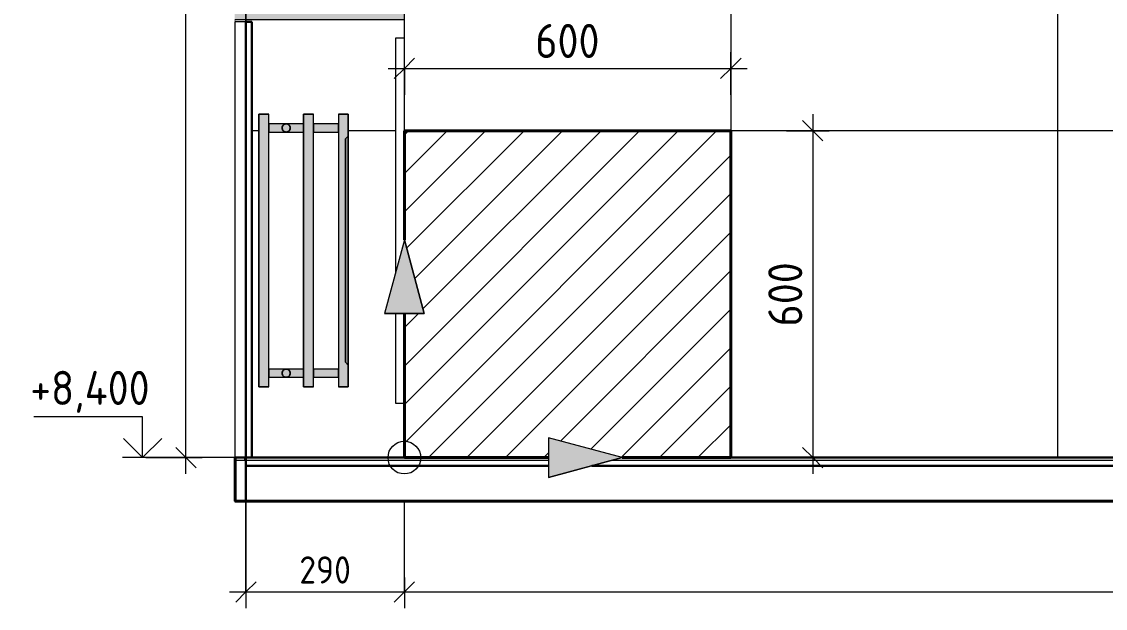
# Model space of a CAD drawing. Header units: millimetres. Extents: x 62702 to 101096, y -2454 to 12271.
# Drawn here: x 93134 to 95124, y 8124 to 9200 of the extents above; entities that cross this region are included whole.
import ezdxf

# ---------------------------------------------------------------- set-up
doc = ezdxf.new("R2010")
doc.units = ezdxf.units.MM
for name, color, linetype, lineweight in [('A-ANNO-DIMS', 7, 'Continuous', 9), ('A-ANNO-DIMS-25', 7, 'Continuous', 9), ('A-DETL-1', 7, 'Continuous', 40), ('A-DETL-GENF', 7, 'Continuous', 9), ('A-FLOR', 7, 'Continuous', 9), ('A-WALL', 7, 'Continuous', 9), ('A-WALL-PATT', 7, 'Continuous', 9), ('G-ANNO-DIMS', 7, 'Continuous', 9), ('G-ANNO-DIMS-1', 7, 'Continuous', 20), ('I-WALL', 7, 'Continuous', 9), ('M-EQPM', 7, 'Continuous', 9), ('Знаки', 7, 'Continuous', 9), ('Знаки-1', 7, 'Continuous', 18)]:
    doc.layers.add(name, color=color, linetype=linetype, lineweight=lineweight)
for name, color, linetype, lineweight, true_color in [('A-DETL-GENF-2', 7, 'Continuous', 9, 0xe0e0e0), ('A-FLOR-FNSH-1', 7, 'Continuous', 40, 0x3c3c3c), ('A-FLOR-FNSH-2', 7, 'Continuous', 30, 0x3c3c3c), ('A-WALL-4', 7, 'Continuous', 40, 0x3c3c3c), ('A-WALL-5', 7, 'Continuous', 30, 0x3c3c3c), ('A-WALL-FNSH-3', 7, 'Continuous', 30, 0x3c3c3c), ('I-WALL-1', 7, 'Continuous', 9, 0x787878)]:
    doc.layers.add(name, color=color, linetype=linetype, lineweight=lineweight, true_color=true_color)
doc.layers.add('M-EQPM-1', color=7, linetype='Continuous', lineweight=9, true_color=0xe6e6e6, transparency=0.7)
doc.styles.add('ISOCPEUR_2', font='isocpeur.ttf', dxfattribs={"width": 0.9, "height": 62.5})
doc.styles.add('ISOCPEUR_3', font='isocpeur.ttf', dxfattribs={"width": 0.9, "height": 50})
doc.dimstyles.new('ISO-2_0_0_9К_Средний_округл2', dxfattribs={"dimscale": 304.8, "dimtxt": 49.799059, "dimasz": 0.123031, "dimexe": 0.098425, "dimexo": 0, "dimgap": 0, "dimtad": 1, "dimdec": 0, "dimrnd": 10, "dimzin": 0, "dimdsep": 46, "dimtxsty": 'ISOCPEUR_3', "dimblk1": 'OBLIQUE', "dimblk2": 'OBLIQUE', "dimsah": 1, "dimcen": 0.09, "dimdle": 0.098425, "dimazin": 0, "dimtfac": 1, "dimtdec": 4, "dimtix": 1, "dimtmove": 0, "dimatfit": 3, "dimfxl": 1, "dimtvp": 1, "dimtolj": 1, "dimtzin": 0, "dimarcsym": 2})
doc.dimstyles.new('ISO-2_5_0_9К_БОЛЬШОЙ_1', dxfattribs={"dimscale": 304.8, "dimtxt": 62.248823, "dimasz": 0.123031, "dimexe": 0.098425, "dimexo": 0.246063, "dimgap": 0, "dimtad": 1, "dimdec": 0, "dimrnd": 10, "dimzin": 0, "dimdsep": 46, "dimtxsty": 'ISOCPEUR_2', "dimblk1": 'OBLIQUE', "dimblk2": 'OBLIQUE', "dimsah": 1, "dimcen": 0.09, "dimdle": 0.098425, "dimazin": 0, "dimtfac": 1, "dimtdec": 4, "dimtix": 1, "dimtmove": 0, "dimatfit": 3, "dimfxl": 1, "dimtvp": 1, "dimtolj": 1, "dimtzin": 0, "dimarcsym": 2})

# ---------------------------------------------------------------- blocks, each defined once
blk = doc.blocks.new('radiator_prado_classic_z_tip_30_po exemplyaru - Classic Z Тип 30-500-30677900-Развертка 3_10-4')
at = {"layer": 'M-EQPM-1'}
for points in [[(178.6, 8530), (182, 8530), (182, 9030), (164, 9030), (164, 8530)], [(264, 8530), (264, 9030), (246, 9030), (246, 8530)], [(328, 8530), (328, 8570), (323, 8575), (323, 8985), (328, 8990), (328, 9030), (310, 9030), (310, 8530)], [(219.4, 8999.8), (219.8, 9000.3), (219.4, 8999.8)], [(221.2, 9003), (221.2, 9003.1), (221.2, 9003.1)], [(328, 8570), (328, 8990), (323, 8985), (323, 8575)], [(219.4, 8549.8), (219.8, 8550.3), (219.4, 8549.8)], [(221.2, 8553), (221.2, 8553.1), (221.2, 8553.1)]]:
    blk.add_hatch(color=256, dxfattribs=at).paths.add_polyline_path(points)
h = blk.add_hatch(color=256, dxfattribs=at)
h.paths.add_polyline_path([(221.2, 9005), (246, 9005), (246, 9012.5), (182, 9012.2), (182, 9005), (221, 9005)])
h.paths.add_polyline_path([(221.2, 9007), (221.2, 9006.9), (221.2, 9007)])
h.paths.add_polyline_path([(219.4, 9010.2), (220, 9009.4), (219.4, 9010.2)])
h.paths.add_polyline_path([(207.5, 9008.8), (208.2, 9009.7), (207.5, 9008.8)])
h.paths.add_polyline_path([(206.8, 9007), (206.8, 9007), (206.8, 9007)])
h.paths.add_polyline_path([(267.2, 9005), (310, 9005), (310, 9012.5), (264, 9012.2), (264, 9005)])
h = blk.add_hatch(color=256, dxfattribs=at)
h.paths.add_polyline_path([(206.8, 9003), (206.7, 9003.8), (206.8, 9003.1)])
h.paths.add_polyline_path([(208.6, 8999.8), (208, 9000.6), (208.6, 8999.8)])
h.paths.add_polyline_path([(220.5, 9001.2), (219.8, 9000.3), (220.5, 9001.2)])
h.paths.add_polyline_path([(221.2, 9003), (221, 9002.4), (221.2, 9003)])
h.paths.add_polyline_path([(217.7, 8997.5), (246, 8997.8), (246, 9005), (182, 9005), (182, 8997.5), (215.9, 8997.5)])
h.paths.add_polyline_path([(264, 8997.5), (310, 8997.8), (310, 9005), (264, 9005), (264, 8997.8)])
h = blk.add_hatch(color=256, dxfattribs=at)
h.paths.add_polyline_path([(221.2, 9007), (221, 9007.6), (221.2, 9007)])
h.paths.add_polyline_path([(220.5, 9008.8), (220, 9009.4), (220.5, 9008.8)])
h = blk.add_hatch(color=256, dxfattribs=at)
h.paths.add_polyline_path([(296.8, 8555), (310, 8555), (310, 8562.5), (264, 8562.2), (264, 8555), (267.2, 8555)])
h.paths.add_polyline_path([(207.5, 8558.8), (208.2, 8559.7), (207.5, 8558.8)])
h.paths.add_polyline_path([(206.8, 8557), (206.8, 8557), (206.8, 8557)])
h.paths.add_polyline_path([(208.2, 8555), (246, 8555), (246, 8562.5), (182, 8562.2), (182, 8555), (207.5, 8555)])
h = blk.add_hatch(color=256, dxfattribs=at)
h.paths.add_polyline_path([(221.2, 8557), (221, 8557.6), (221.2, 8557)])
h.paths.add_polyline_path([(220.5, 8558.8), (220, 8559.4), (220.5, 8558.8)])
h = blk.add_hatch(color=256, dxfattribs=at)
h.paths.add_polyline_path([(220.5, 8551.2), (219.8, 8550.3), (220.5, 8551.2)])
h.paths.add_polyline_path([(221.2, 8553), (221, 8552.4), (221.2, 8553)])
h.paths.add_polyline_path([(182, 8547.5), (246, 8547.8), (246, 8555), (182, 8555), (182, 8547.6)])
h.paths.add_polyline_path([(264, 8547.5), (310, 8547.8), (310, 8555), (264, 8555), (264, 8547.8)])
h.paths.add_polyline_path([(208.6, 8549.8), (208, 8550.6), (208.6, 8549.8)])
at = {"layer": 'M-EQPM'}
for p, q in [((164, 8530), (164, 9030)), ((164, 9030), (182, 9030)), ((182, 9030), (164, 9030)), ((164, 9030), (164, 8530)), ((182, 8530), (182, 9030)), ((182, 9012.5), (182, 9030)), ((246, 9030), (264, 9030)), ((264, 9030), (246, 9030)), ((246, 8530), (246, 9030)), ((246, 9030), (246, 9012.5)), ((264, 8530), (264, 9030)), ((264, 9012.5), (264, 9030)), ((328, 9030), (310, 9030)), ((310, 9030), (328, 9030)), ((310, 9030), (310, 8530)), ((310, 9030), (310, 9012.5)), ((328, 8990), (328, 9030)), ((328, 9030), (328, 8530)), ((246, 9012.5), (182, 9012.5)), ((246, 9012.5), (182, 9012.5)), ((182, 9005), (182, 9012.5)), ((182, 9012.5), (182, 9005)), ((182, 9005), (182, 9012.5)), ((182, 9012.5), (182, 9005)), ((182, 8997.8), (182, 9012.2)), ((182, 8997.5), (182, 9005)), ((182, 9005), (182, 8999.7)), ((182, 8997.5), (182, 9005)), ((182, 9005), (182, 8997.5)), ((182, 8999.7), (182, 8997.5)), ((182, 8997.5), (246, 8997.5)), ((182, 8997.5), (246, 8997.5)), ((182, 8562.5), (182, 8997.5)), ((246, 9005), (246, 9012.5)), ((246, 9012.5), (246, 9005)), ((246, 9012.5), (246, 9005)), ((246, 9005), (246, 9012.5)), ((246, 9012.2), (246, 8997.8)), ((246, 9005), (246, 8997.5)), ((246, 8997.8), (246, 9005)), ((246, 9005), (246, 8999.7)), ((246, 8997.5), (246, 9005)), ((246, 8999.7), (246, 8998.5)), ((246, 8998.5), (246, 8997.5)), ((246, 8997.5), (246, 8997.8)), ((246, 8997.5), (246, 8562.5)), ((310, 9012.5), (264, 9012.5)), ((310, 9012.5), (264, 9012.5)), ((264, 9005), (264, 9012.5)), ((264, 9012.5), (264, 9012.2)), ((264, 9005), (264, 9012.5)), ((264, 9012.5), (264, 9005)), ((264, 9012.2), (264, 9011.5)), ((264, 8997.8), (264, 9012.2)), ((264, 9011.5), (264, 9008.8)), ((264, 9008.8), (264, 9005)), ((264, 8997.5), (264, 9005)), ((264, 9005), (264, 8997.5)), ((264, 8997.5), (264, 9005)), ((264, 9005), (264, 8997.5)), ((264, 8997.5), (310, 8997.5)), ((264, 8997.5), (310, 8997.5)), ((264, 8562.5), (264, 8997.5)), ((310, 9005), (310, 9012.5)), ((310, 9012.5), (310, 9005)), ((310, 9005), (310, 9012.5)), ((310, 9012.5), (310, 9005)), ((310, 9012.2), (310, 8997.8)), ((310, 8997.5), (310, 9005)), ((310, 9005), (310, 8997.5)), ((310, 8997.5), (310, 9005)), ((310, 9005), (310, 8997.5)), ((310, 8997.5), (310, 8562.5)), ((328, 8990), (323, 8985)), ((328, 8990), (323, 8985)), ((328, 8990), (323, 8985)), ((328, 8990), (323, 8985)), ((328, 8990), (323, 8985)), ((328, 8990), (323, 8985)), ((328, 8990), (323, 8985)), ((328, 8990), (323, 8985)), ((328, 8990), (323, 8985)), ((328, 8990), (323, 8985)), ((328, 8990), (323, 8985)), ((328, 8990), (323, 8985)), ((328, 8990), (323, 8985)), ((328, 8990), (323, 8985)), ((328, 8990), (323, 8985)), ((328, 8990), (323, 8985)), ((328, 8990), (323, 8985)), ((328, 8990), (323, 8985)), ((328, 8990), (323, 8985)), ((328, 8990), (323, 8985)), ((328, 8990), (323, 8985)), ((328, 8990), (323, 8985)), ((328, 8990), (323, 8985)), ((328, 8990), (323, 8985)), ((328, 8990), (323, 8985)), ((328, 8990), (323, 8985)), ((328, 8990), (323, 8985)), ((328, 8990), (323, 8985)), ((323, 8575), (323, 8985)), ((323, 8985), (323, 8575)), ((323, 8575), (323, 8985)), ((323, 8985), (323, 8575)), ((323, 8575), (323, 8985)), ((323, 8985), (323, 8575)), ((323, 8575), (323, 8985)), ((323, 8985), (323, 8575)), ((323, 8575), (323, 8985)), ((323, 8985), (323, 8575)), ((323, 8575), (323, 8985)), ((323, 8985), (323, 8575)), ((323, 8575), (323, 8985)), ((323, 8985), (323, 8575)), ((323, 8985), (323, 8575)), ((323, 8575), (323, 8985)), ((323, 8985), (323, 8575)), ((323, 8575), (323, 8985)), ((323, 8985), (323, 8575)), ((323, 8575), (323, 8985)), ((323, 8985), (323, 8575)), ((323, 8575), (323, 8985)), ((323, 8985), (323, 8575)), ((323, 8575), (323, 8985)), ((323, 8985), (323, 8575)), ((323, 8985), (323, 8575)), ((323, 8575), (323, 8985)), ((323, 8985), (323, 8575)), ((328, 8570), (328, 8990)), ((328, 8990), (328, 8570)), ((328, 8570), (328, 8990)), ((328, 8990), (328, 8570)), ((328, 8570), (328, 8990)), ((328, 8990), (328, 8570)), ((328, 8570), (328, 8990)), ((328, 8990), (328, 8570)), ((328, 8570), (328, 8990)), ((328, 8990), (328, 8570)), ((328, 8570), (328, 8990)), ((328, 8990), (328, 8570)), ((328, 8570), (328, 8990)), ((328, 8990), (328, 8570)), ((328, 8570), (328, 8990)), ((328, 8990), (328, 8570)), ((328, 8570), (328, 8990)), ((328, 8570), (328, 8990)), ((328, 8990), (328, 8570)), ((328, 8570), (328, 8990)), ((328, 8990), (328, 8570)), ((328, 8570), (328, 8990)), ((328, 8990), (328, 8570)), ((328, 8570), (328, 8990)), ((328, 8990), (328, 8570)), ((328, 8570), (328, 8990)), ((328, 8990), (328, 8570)), ((328, 8570), (328, 8990)), ((328, 8990), (328, 8570)), ((246, 8562.5), (182, 8562.5)), ((246, 8562.5), (182, 8562.5)), ((182, 8555), (182, 8562.5)), ((182, 8562.5), (182, 8555)), ((182, 8555), (182, 8562.5)), ((182, 8562.5), (182, 8562.2)), ((182, 8562.2), (182, 8560.3)), ((182, 8551.3), (182, 8562.2)), ((182, 8560.3), (182, 8555)), ((246, 8562.5), (246, 8558.7)), ((246, 8562.2), (246, 8562.5)), ((246, 8562.5), (246, 8555)), ((246, 8562.2), (246, 8562.5)), ((246, 8555), (246, 8562.2)), ((246, 8560.3), (246, 8562.2)), ((246, 8562.2), (246, 8551.3)), ((246, 8555), (246, 8560.3)), ((246, 8558.7), (246, 8555)), ((310, 8562.5), (264, 8562.5)), ((310, 8562.5), (264, 8562.5)), ((264, 8555), (264, 8562.5)), ((264, 8562.5), (264, 8556.9)), ((264, 8555), (264, 8562.5)), ((264, 8562.5), (264, 8555)), ((264, 8551.3), (264, 8562.2)), ((310, 8562.2), (310, 8562.5)), ((310, 8562.5), (310, 8560.3)), ((310, 8555), (310, 8562.5)), ((310, 8562.5), (310, 8560.3)), ((310, 8555), (310, 8562.2)), ((310, 8562.2), (310, 8551.3)), ((310, 8560.3), (310, 8555)), ((310, 8560.3), (310, 8556.9)), ((323, 8575), (328, 8570)), ((328, 8570), (323, 8575)), ((323, 8575), (328, 8570)), ((328, 8570), (323, 8575)), ((323, 8575), (328, 8570)), ((328, 8570), (323, 8575)), ((323, 8575), (328, 8570)), ((328, 8570), (323, 8575)), ((323, 8575), (328, 8570)), ((328, 8570), (323, 8575)), ((323, 8575), (328, 8570)), ((328, 8570), (323, 8575)), ((323, 8575), (328, 8570)), ((328, 8570), (323, 8575)), ((323, 8575), (328, 8570)), ((328, 8570), (323, 8575)), ((323, 8575), (328, 8570)), ((328, 8570), (323, 8575)), ((323, 8575), (328, 8570)), ((328, 8570), (323, 8575)), ((323, 8575), (328, 8570)), ((328, 8570), (323, 8575)), ((323, 8575), (328, 8570)), ((328, 8570), (323, 8575)), ((323, 8575), (328, 8570)), ((323, 8575), (328, 8570)), ((323, 8575), (328, 8570)), ((328, 8570), (323, 8575)), ((328, 8530), (328, 8570)), ((182, 8548.5), (182, 8555)), ((182, 8555), (182, 8547.5)), ((182, 8547.5), (182, 8555)), ((182, 8555), (182, 8553.1)), ((182, 8553.1), (182, 8551.2)), ((182, 8551.2), (182, 8547.5)), ((182, 8547.8), (182, 8551.2)), ((182, 8547.5), (182, 8548.5)), ((182, 8547.5), (246, 8547.5)), ((182, 8547.5), (246, 8547.5)), ((182, 8530), (182, 8547.5)), ((246, 8555), (246, 8553.1)), ((246, 8547.8), (246, 8555)), ((246, 8555), (246, 8547.5)), ((246, 8547.5), (246, 8555)), ((246, 8553.1), (246, 8551.2)), ((246, 8551.2), (246, 8547.8)), ((246, 8551.2), (246, 8547.8)), ((246, 8547.8), (246, 8547.5)), ((246, 8547.5), (246, 8547.8)), ((246, 8547.5), (246, 8530)), ((264, 8556.9), (264, 8555)), ((264, 8547.5), (264, 8555)), ((264, 8555), (264, 8553.1)), ((264, 8547.5), (264, 8555)), ((264, 8555), (264, 8547.5)), ((264, 8553.1), (264, 8547.5)), ((264, 8547.8), (264, 8551.2)), ((264, 8547.5), (310, 8547.5)), ((264, 8547.5), (310, 8547.5)), ((264, 8530), (264, 8547.5)), ((310, 8556.9), (310, 8555)), ((310, 8547.5), (310, 8555)), ((310, 8555), (310, 8549.7)), ((310, 8547.5), (310, 8555)), ((310, 8555), (310, 8547.5)), ((310, 8551.2), (310, 8547.8)), ((310, 8549.7), (310, 8548.5)), ((310, 8548.5), (310, 8547.5)), ((310, 8547.5), (310, 8530)), ((164, 8530), (182, 8530)), ((182, 8530), (164, 8530)), ((246, 8530), (264, 8530)), ((264, 8530), (246, 8530)), ((328, 8530), (310, 8530)), ((310, 8530), (328, 8530))]:
    blk.add_line(p, q, dxfattribs=at)
for centre, start, end in [((214, 9005), 360, 180), ((214, 9005), 165, 180), ((214, 9005), 180, 195), ((214, 9005), 180, 360), ((214, 9005), 150, 164.4979), ((214, 9005), 195.5021, 210), ((214, 9005), 141.6056, 149.9349), ((214, 9005), 210.0651, 216.0911), ((214, 9005), 218.3944, 223.621), ((214, 9005), 136.379, 141.1426), ((214, 9005), 121.6948, 135), ((214, 9005), 225, 235.8307), ((214, 9005), 117.2611, 120), ((214, 9005), 240, 242.7389), ((214, 9005), 107.5083, 117.2611), ((214, 9005), 242.7389, 252.4917), ((214, 9005), 72.4917, 107.5083), ((214, 9005), 252.4917, 287.5083), ((214, 9005), 62.7389, 72.4917), ((214, 9005), 287.5083, 297.2611), ((214, 9005), 60, 62.7389), ((214, 9005), 297.2611, 300), ((214, 9005), 45, 58.3052), ((214, 9005), 306.4642, 315), ((214, 9005), 30.0651, 43.621), ((214, 9005), 316.379, 329.9349), ((214, 9005), 15.5021, 30), ((214, 9005), 330, 344.4979), ((214, 9005), 0, 15), ((214, 9005), 345, 0), ((214, 8555), 0, 180), ((214, 8555), 150, 164.4979), ((214, 8555), 141.6129, 149.9349), ((214, 8555), 136.379, 141.1428), ((214, 8555), 121.6817, 135), ((214, 8555), 117.2823, 120), ((214, 8555), 107.4955, 117.2823), ((214, 8555), 105.0048, 107.4955), ((214, 8555), 90.0045, 103.4293), ((214, 8555), 75.0045, 90), ((214, 8555), 72.479, 75), ((214, 8555), 62.7601, 72.479), ((214, 8555), 60.0048, 62.7601), ((214, 8555), 45.0056, 58.2921), ((214, 8555), 30.0651, 43.621), ((214, 8555), 15.5021, 30), ((214, 8555), 165, 180), ((214, 8555), 180, 0), ((214, 8555), 180, 195), ((214, 8555), 195.5021, 209.6565), ((214, 8555), 209.6565, 210), ((214, 8555), 210.0651, 216.0913), ((214, 8555), 218.3871, 223.621), ((214, 8555), 225, 238.3183), ((214, 8555), 240, 242.7177), ((214, 8555), 242.7177, 252.5045), ((214, 8555), 252.5045, 254.9952), ((214, 8555), 256.5707, 269.9955), ((214, 8555), 270, 284.9955), ((214, 8555), 285, 287.521), ((214, 8555), 287.521, 297.2399), ((214, 8555), 297.2399, 299.9952), ((214, 8555), 301.7079, 314.9944), ((214, 8555), 316.379, 329.9349), ((214, 8555), 330.3435, 344.4979), ((214, 8555), 330, 330.3435), ((214, 8555), 0, 15), ((214, 8555), 345, 0)]:
    blk.add_arc(centre, 7.5, start, end, dxfattribs=at)
for points, knots in [([(206.5, 9005), (206.5, 9005.3), (206.5, 9005.9), (206.7, 9006.5), (206.7, 9006.8), (206.8, 9007)], [0, 0, 0, 0, 0.0714286, 0.1071429, 0.1428571, 0.1428571, 0.1428571, 0.1428571]), ([(206.5, 9005), (206.5, 9005.3), (206.5, 9005.9), (206.7, 9006.5), (206.7, 9006.8), (206.8, 9007)], [0, 0, 0, 0, 0.0714286, 0.1071429, 0.1428571, 0.1428571, 0.1428571, 0.1428571]), ([(206.8, 9003), (206.7, 9003.2), (206.7, 9003.5), (206.5, 9004.1), (206.5, 9004.7), (206.5, 9005)], [0.8571429, 0.8571429, 0.8571429, 0.8571429, 0.8928571, 0.9285714, 1, 1, 1, 1]), ([(206.8, 9003), (206.7, 9003.2), (206.7, 9003.5), (206.5, 9004.1), (206.5, 9004.7), (206.5, 9005)], [0.8571429, 0.8571429, 0.8571429, 0.8571429, 0.8928571, 0.9285714, 1, 1, 1, 1]), ([(207.5, 9008.8), (207.6, 9008.9), (207.7, 9009.1), (208, 9009.5), (208.1, 9009.6), (208.1, 9009.7)], [0.28571429, 0.28571429, 0.28571429, 0.28571429, 0.32142857, 0.35714286, 0.37605363, 0.37605363, 0.37605363, 0.37605363]), ([(208.6, 8999.8), (208.5, 8999.9), (208.3, 9000.1), (208.2, 9000.3), (208.1, 9000.3)], [0.57142857, 0.57142857, 0.57142857, 0.57142857, 0.60714286, 0.62394637, 0.62394637, 0.62394637, 0.62394637]), ([(208.2, 9009.7), (208.2, 9009.8), (208.3, 9009.9), (208.5, 9010.1), (208.6, 9010.2)], [0.37844314, 0.37844314, 0.37844314, 0.37844314, 0.39285714, 0.42857143, 0.42857143, 0.42857143, 0.42857143]), ([(208.6, 9010.2), (208.7, 9010.3), (208.8, 9010.5), (209.3, 9010.8), (209.7, 9011.1), (210.1, 9011.4), (210.6, 9011.7), (211.4, 9012.1), (212.6, 9012.4), (213.5, 9012.5), (214, 9012.5)], [0.4285714, 0.4285714, 0.4285714, 0.4285714, 0.4642857, 0.5, 0.5714286, 0.6071429, 0.6428571, 0.7142857, 0.8571429, 1, 1, 1, 1]), ([(214, 8997.5), (213.5, 8997.5), (212.6, 8997.6), (211.4, 8997.9), (210.6, 8998.3), (210.1, 8998.6), (209.8, 8998.8), (209.5, 8999), (209.2, 8999.3), (208.8, 8999.5), (208.7, 8999.7), (208.6, 8999.8)], [0, 0, 0, 0, 0.1428571, 0.2857143, 0.3571429, 0.3928571, 0.4285714, 0.4642857, 0.5, 0.5357143, 0.5714286, 0.5714286, 0.5714286, 0.5714286]), ([(208.7, 9010.3), (208.8, 9010.4), (208.9, 9010.5), (209.2, 9010.7), (209.4, 9010.9), (209.5, 9011)], [0.44802074, 0.44802074, 0.44802074, 0.44802074, 0.46428571, 0.5, 0.54036514, 0.54036514, 0.54036514, 0.54036514]), ([(209.8, 8998.8), (209.7, 8998.9), (209.5, 8999), (209.2, 8999.3), (208.9, 8999.5), (208.8, 8999.6), (208.7, 8999.7)], [0.4285714, 0.4285714, 0.4285714, 0.4285714, 0.4642857, 0.5, 0.5357143, 0.5519793, 0.5519793, 0.5519793, 0.5519793]), ([(209.8, 9011.2), (209.9, 9011.3), (210.1, 9011.4), (210.6, 9011.7), (210.9, 9011.8), (211.1, 9011.9)], [0.5714286, 0.5714286, 0.5714286, 0.5714286, 0.6071429, 0.6428571, 0.7142857, 0.7142857, 0.7142857, 0.7142857]), ([(211.1, 8998.1), (210.9, 8998.2), (210.6, 8998.3), (210.1, 8998.6), (209.9, 8998.7), (209.8, 8998.8)], [0.2857143, 0.2857143, 0.2857143, 0.2857143, 0.3571429, 0.3928571, 0.4285714, 0.4285714, 0.4285714, 0.4285714]), ([(214, 9012.5), (214.5, 9012.5), (215.4, 9012.4), (216.6, 9012.1), (217.4, 9011.7), (217.9, 9011.4), (218.2, 9011.2), (218.5, 9011), (218.8, 9010.7), (219.2, 9010.5), (219.3, 9010.3), (219.4, 9010.2)], [0, 0, 0, 0, 0.1428571, 0.2857143, 0.3571429, 0.3928571, 0.4285714, 0.4642857, 0.5, 0.5357143, 0.5714286, 0.5714286, 0.5714286, 0.5714286]), ([(219.4, 8999.8), (219.3, 8999.7), (219.2, 8999.5), (218.7, 8999.2), (218.3, 8998.9), (217.9, 8998.6), (217.4, 8998.3), (216.6, 8997.9), (215.4, 8997.6), (214.5, 8997.5), (214, 8997.5)], [0.4285714, 0.4285714, 0.4285714, 0.4285714, 0.4642857, 0.5, 0.5714286, 0.6071429, 0.6428571, 0.7142857, 0.8571429, 1, 1, 1, 1]), ([(218.2, 8998.8), (218.1, 8998.7), (217.9, 8998.6), (217.4, 8998.3), (216.6, 8997.9), (215.4, 8997.6), (214.5, 8997.5), (214, 8997.5)], [0.5714286, 0.5714286, 0.5714286, 0.5714286, 0.6071429, 0.6428571, 0.7142857, 0.8571429, 1, 1, 1, 1]), ([(216.9, 9011.9), (217.1, 9011.8), (217.4, 9011.7), (217.9, 9011.4), (218.1, 9011.3), (218.2, 9011.2)], [0.2857143, 0.2857143, 0.2857143, 0.2857143, 0.3571429, 0.3928571, 0.4285714, 0.4285714, 0.4285714, 0.4285714]), ([(218.2, 8998.8), (218.1, 8998.7), (217.9, 8998.6), (217.4, 8998.3), (217.1, 8998.2), (216.9, 8998.1)], [0.5714286, 0.5714286, 0.5714286, 0.5714286, 0.6071429, 0.6428571, 0.7142857, 0.7142857, 0.7142857, 0.7142857]), ([(218.2, 9011.2), (218.3, 9011.1), (218.5, 9011), (218.8, 9010.7), (219.1, 9010.5), (219.2, 9010.4), (219.3, 9010.3)], [0.4285714, 0.4285714, 0.4285714, 0.4285714, 0.4642857, 0.5, 0.5357143, 0.5519793, 0.5519793, 0.5519793, 0.5519793]), ([(219.3, 8999.7), (219.2, 8999.6), (219.1, 8999.5), (218.8, 8999.3), (218.6, 8999.1), (218.5, 8999)], [0.44802074, 0.44802074, 0.44802074, 0.44802074, 0.46428571, 0.5, 0.54036514, 0.54036514, 0.54036514, 0.54036514]), ([(221.2, 9007), (221.3, 9006.8), (221.3, 9006.5), (221.5, 9005.9), (221.5, 9005.3), (221.5, 9005)], [0.8571429, 0.8571429, 0.8571429, 0.8571429, 0.8928571, 0.9285714, 1, 1, 1, 1]), ([(221.2, 9007), (221.3, 9006.8), (221.3, 9006.5), (221.5, 9005.9), (221.5, 9005.3), (221.5, 9005)], [0.8571429, 0.8571429, 0.8571429, 0.8571429, 0.8928571, 0.9285714, 1, 1, 1, 1]), ([(221.5, 9005), (221.5, 9004.7), (221.5, 9004.1), (221.3, 9003.5), (221.3, 9003.2), (221.2, 9003)], [0, 0, 0, 0, 0.0714286, 0.1071429, 0.1428571, 0.1428571, 0.1428571, 0.1428571]), ([(221.5, 9005), (221.5, 9004.7), (221.5, 9004.1), (221.3, 9003.5), (221.3, 9003.2), (221.2, 9003)], [0, 0, 0, 0, 0.0714286, 0.1071429, 0.1428571, 0.1428571, 0.1428571, 0.1428571]), ([(208.1, 8559.7), (208.1, 8559.6), (208, 8559.5), (207.7, 8559.1), (207.6, 8558.9), (207.5, 8558.8)], [0.62405411, 0.62405411, 0.62405411, 0.62405411, 0.64285714, 0.67857143, 0.71428571, 0.71428571, 0.71428571, 0.71428571]), ([(208.6, 8560.2), (208.5, 8560.1), (208.3, 8559.9), (208.2, 8559.8), (208.2, 8559.7)], [0.57142857, 0.57142857, 0.57142857, 0.57142857, 0.60714286, 0.62158399, 0.62158399, 0.62158399, 0.62158399]), ([(208.6, 8560.2), (208.7, 8560.3), (208.8, 8560.5), (209.3, 8560.8), (209.7, 8561.1), (210.1, 8561.4), (210.6, 8561.7), (211.4, 8562.1), (212.6, 8562.4), (213.5, 8562.5), (214, 8562.5)], [0.4285714, 0.4285714, 0.4285714, 0.4285714, 0.4642857, 0.5, 0.5714286, 0.6071429, 0.6428571, 0.7142857, 0.8571429, 1, 1, 1, 1]), ([(209.5, 8561), (209.4, 8560.9), (209.2, 8560.7), (208.9, 8560.5), (208.8, 8560.4), (208.7, 8560.3)], [0.46428571, 0.46428571, 0.46428571, 0.46428571, 0.5, 0.53571429, 0.55201445, 0.55201445, 0.55201445, 0.55201445]), ([(211.1, 8561.9), (210.9, 8561.8), (210.6, 8561.7), (210.1, 8561.4), (209.9, 8561.3), (209.8, 8561.2)], [0.2857143, 0.2857143, 0.2857143, 0.2857143, 0.3571429, 0.3928571, 0.4285714, 0.4285714, 0.4285714, 0.4285714]), ([(214, 8562.5), (214.5, 8562.5), (215.4, 8562.4), (216.6, 8562.1), (217.4, 8561.7), (217.9, 8561.4), (218.2, 8561.2), (218.5, 8561), (218.8, 8560.7), (219.2, 8560.5), (219.3, 8560.3), (219.4, 8560.2)], [0, 0, 0, 0, 0.1428571, 0.2857143, 0.3571429, 0.3928571, 0.4285714, 0.4642857, 0.5, 0.5357143, 0.5714286, 0.5714286, 0.5714286, 0.5714286]), ([(218.2, 8561.2), (218.1, 8561.3), (217.9, 8561.4), (217.4, 8561.7), (217.1, 8561.8), (216.9, 8561.9)], [0.5714286, 0.5714286, 0.5714286, 0.5714286, 0.6071429, 0.6428571, 0.7142857, 0.7142857, 0.7142857, 0.7142857]), ([(219.3, 8560.3), (219.2, 8560.4), (219.1, 8560.5), (218.7, 8560.8), (218.4, 8561.1), (218.2, 8561.2)], [0.4479855, 0.4479855, 0.4479855, 0.4479855, 0.4642857, 0.5, 0.5714286, 0.5714286, 0.5714286, 0.5714286]), ([(206.8, 8557), (206.7, 8556.8), (206.7, 8556.5), (206.5, 8555.9), (206.5, 8555.3), (206.5, 8555)], [0.8571429, 0.8571429, 0.8571429, 0.8571429, 0.8928571, 0.9285714, 1, 1, 1, 1]), ([(206.5, 8555), (206.5, 8555.3), (206.5, 8555.9), (206.7, 8556.5), (206.7, 8556.8), (206.8, 8557)], [0, 0, 0, 0, 0.0714286, 0.1071429, 0.1428571, 0.1428571, 0.1428571, 0.1428571]), ([(206.5, 8555), (206.5, 8554.7), (206.5, 8554.1), (206.7, 8553.5), (206.7, 8553.2), (206.8, 8553)], [0, 0, 0, 0, 0.0714286, 0.1071429, 0.1428571, 0.1428571, 0.1428571, 0.1428571]), ([(207.5, 8551.2), (207.4, 8551.4), (207.3, 8551.6), (207.1, 8552.1), (206.9, 8552.5), (206.8, 8553), (206.7, 8553.5), (206.5, 8554.1), (206.5, 8554.7), (206.5, 8555)], [0.7142857, 0.7142857, 0.7142857, 0.7142857, 0.75, 0.7857143, 0.8214286, 0.8571429, 0.8928571, 0.9285714, 1, 1, 1, 1]), ([(206.8, 8553), (206.7, 8553.2), (206.7, 8553.5), (206.5, 8554.1), (206.5, 8554.7), (206.5, 8555)], [0.8571429, 0.8571429, 0.8571429, 0.8571429, 0.8928571, 0.9285714, 1, 1, 1, 1]), ([(207.5, 8551.2), (207.6, 8551.1), (207.7, 8550.9), (208, 8550.5), (208.3, 8550.2), (208.6, 8549.8), (208.8, 8549.5), (209.3, 8549.2), (209.7, 8548.9), (210.1, 8548.6), (210.6, 8548.3), (211.4, 8547.9), (212.6, 8547.6), (213.5, 8547.5), (214, 8547.5)], [0.2857143, 0.2857143, 0.2857143, 0.2857143, 0.3214286, 0.3571429, 0.3928571, 0.4285714, 0.4642857, 0.5, 0.5714286, 0.6071429, 0.6428571, 0.7142857, 0.8571429, 1, 1, 1, 1]), ([(208.1, 8550.3), (208.2, 8550.3), (208.3, 8550.1), (208.5, 8549.9), (208.6, 8549.8)], [0.37594589, 0.37594589, 0.37594589, 0.37594589, 0.39285714, 0.42857143, 0.42857143, 0.42857143, 0.42857143]), ([(214, 8547.5), (213.5, 8547.5), (212.6, 8547.6), (211.4, 8547.9), (210.6, 8548.3), (210.1, 8548.6), (209.8, 8548.8), (209.5, 8549), (209.2, 8549.3), (208.8, 8549.5), (208.7, 8549.7), (208.6, 8549.8)], [0, 0, 0, 0, 0.1428571, 0.2857143, 0.3571429, 0.3928571, 0.4285714, 0.4642857, 0.5, 0.5357143, 0.5714286, 0.5714286, 0.5714286, 0.5714286]), ([(208.7, 8549.7), (208.8, 8549.6), (208.9, 8549.5), (209.3, 8549.2), (209.6, 8548.9), (209.8, 8548.8)], [0.4479855, 0.4479855, 0.4479855, 0.4479855, 0.4642857, 0.5, 0.5714286, 0.5714286, 0.5714286, 0.5714286]), ([(209.8, 8548.8), (209.9, 8548.7), (210.1, 8548.6), (210.6, 8548.3), (210.9, 8548.2), (211.1, 8548.1)], [0.5714286, 0.5714286, 0.5714286, 0.5714286, 0.6071429, 0.6428571, 0.7142857, 0.7142857, 0.7142857, 0.7142857]), ([(220.5, 8551.2), (220.4, 8551.1), (220.3, 8550.9), (220, 8550.5), (219.7, 8550.2), (219.4, 8549.8), (219.2, 8549.5), (218.7, 8549.2), (218.3, 8548.9), (217.9, 8548.6), (217.4, 8548.3), (216.6, 8547.9), (215.4, 8547.6), (214.5, 8547.5), (214, 8547.5)], [0.2857143, 0.2857143, 0.2857143, 0.2857143, 0.3214286, 0.3571429, 0.3928571, 0.4285714, 0.4642857, 0.5, 0.5714286, 0.6071429, 0.6428571, 0.7142857, 0.8571429, 1, 1, 1, 1]), ([(219.4, 8549.8), (219.3, 8549.7), (219.2, 8549.5), (218.7, 8549.2), (218.3, 8548.9), (217.9, 8548.6), (217.4, 8548.3), (216.6, 8547.9), (215.4, 8547.6), (214.5, 8547.5), (214, 8547.5)], [0.4285714, 0.4285714, 0.4285714, 0.4285714, 0.4642857, 0.5, 0.5714286, 0.6071429, 0.6428571, 0.7142857, 0.8571429, 1, 1, 1, 1]), ([(216.9, 8548.1), (217.1, 8548.2), (217.4, 8548.3), (217.9, 8548.6), (218.1, 8548.7), (218.2, 8548.8)], [0.2857143, 0.2857143, 0.2857143, 0.2857143, 0.3571429, 0.3928571, 0.4285714, 0.4285714, 0.4285714, 0.4285714]), ([(218.5, 8549), (218.6, 8549.1), (218.8, 8549.3), (219.1, 8549.5), (219.2, 8549.6), (219.3, 8549.7)], [0.46428571, 0.46428571, 0.46428571, 0.46428571, 0.5, 0.53571429, 0.55201445, 0.55201445, 0.55201445, 0.55201445]), ([(220.5, 8551.2), (220.6, 8551.4), (220.7, 8551.6), (220.9, 8552.1), (221.1, 8552.5), (221.2, 8553), (221.3, 8553.5), (221.5, 8554.1), (221.5, 8554.7), (221.5, 8555)], [0.7142857, 0.7142857, 0.7142857, 0.7142857, 0.75, 0.7857143, 0.8214286, 0.8571429, 0.8928571, 0.9285714, 1, 1, 1, 1]), ([(221.5, 8555), (221.5, 8555.3), (221.5, 8555.9), (221.3, 8556.5), (221.3, 8556.8), (221.2, 8557)], [0, 0, 0, 0, 0.0714286, 0.1071429, 0.1428571, 0.1428571, 0.1428571, 0.1428571]), ([(221.2, 8557), (221.3, 8556.8), (221.3, 8556.5), (221.5, 8555.9), (221.5, 8555.3), (221.5, 8555)], [0.8571429, 0.8571429, 0.8571429, 0.8571429, 0.8928571, 0.9285714, 1, 1, 1, 1]), ([(221.2, 8553), (221.3, 8553.2), (221.3, 8553.5), (221.5, 8554.1), (221.5, 8554.7), (221.5, 8555)], [0.8571429, 0.8571429, 0.8571429, 0.8571429, 0.8928571, 0.9285714, 1, 1, 1, 1]), ([(221.5, 8555), (221.5, 8554.7), (221.5, 8554.1), (221.3, 8553.5), (221.3, 8553.2), (221.2, 8553)], [0, 0, 0, 0, 0.0714286, 0.1071429, 0.1428571, 0.1428571, 0.1428571, 0.1428571])]:
    blk.add_open_spline(points, degree=3, knots=knots, dxfattribs=at)
for points in [[(206.8, 9007), (206.8, 9007.2), (206.9, 9007.5), (207.1, 9007.9), (207.3, 9008.4), (207.4, 9008.6), (207.5, 9008.8)], [(206.8, 9007), (206.8, 9007.2), (206.9, 9007.5), (207.1, 9007.9), (207.3, 9008.4), (207.4, 9008.6), (207.5, 9008.8)], [(207.5, 9001.2), (207.4, 9001.4), (207.3, 9001.6), (207.1, 9002.1), (206.9, 9002.5), (206.8, 9002.8), (206.8, 9003)], [(207.5, 9001.2), (207.4, 9001.4), (207.3, 9001.6), (207.1, 9002.1), (206.9, 9002.5), (206.8, 9002.8), (206.8, 9003)], [(207.5, 9008.8), (207.6, 9008.9), (207.7, 9009.1), (208, 9009.5), (208.3, 9009.8), (208.5, 9010.1), (208.6, 9010.2)], [(208, 9000.5), (207.9, 9000.6), (207.7, 9000.9), (207.6, 9001.1), (207.5, 9001.2)], [(208.6, 8999.8), (208.5, 8999.9), (208.3, 9000.2), (208, 9000.5), (207.7, 9000.9), (207.6, 9001.1), (207.5, 9001.2)], [(211.1, 9011.9), (211.6, 9012.1), (212.1, 9012.3), (212.6, 9012.4)], [(212.6, 8997.6), (212.1, 8997.7), (211.6, 8997.9), (211.1, 8998.1)], [(212.6, 9012.4), (213, 9012.5), (213.5, 9012.5), (214, 9012.5)], [(214, 8997.5), (213.5, 8997.5), (213, 8997.5), (212.6, 8997.6)], [(214, 9012.5), (214.5, 9012.5), (215, 9012.5), (215.4, 9012.4)], [(215.4, 8997.6), (215, 8997.5), (214.5, 8997.5), (214, 8997.5)], [(215.4, 9012.4), (215.9, 9012.3), (216.4, 9012.1), (216.9, 9011.9)], [(216.9, 8998.1), (216.4, 8997.9), (215.9, 8997.7), (215.4, 8997.6)], [(219.4, 9010.2), (219.5, 9010.1), (219.7, 9009.8), (220, 9009.5), (220.3, 9009.1), (220.4, 9008.9), (220.5, 9008.8)], [(219.4, 9010.2), (219.5, 9010.1), (219.7, 9009.8), (220, 9009.5), (220.3, 9009.1), (220.4, 9008.9), (220.5, 9008.8)], [(220.5, 9001.2), (220.4, 9001.1), (220.3, 9000.9), (220, 9000.5), (219.7, 9000.2), (219.5, 8999.9), (219.4, 8999.8)], [(220.5, 9001.2), (220.4, 9001.1), (220.3, 9000.9), (220, 9000.5), (219.7, 9000.2), (219.5, 8999.9), (219.4, 8999.8)], [(220.5, 9008.8), (220.6, 9008.6), (220.7, 9008.4), (220.9, 9007.9), (221.1, 9007.5), (221.2, 9007.2), (221.2, 9007)], [(220.5, 9008.8), (220.6, 9008.6), (220.7, 9008.4), (220.9, 9007.9), (221.1, 9007.5), (221.2, 9007.2), (221.2, 9007)], [(221.2, 9003), (221.2, 9002.8), (221.1, 9002.5), (220.9, 9002.1), (220.7, 9001.6), (220.6, 9001.4), (220.5, 9001.2)], [(221.2, 9003), (221.2, 9002.8), (221.1, 9002.5), (220.9, 9002.1), (220.7, 9001.6), (220.6, 9001.4), (220.5, 9001.2)], [(207.5, 8558.8), (207.4, 8558.6), (207.3, 8558.4), (207.1, 8557.9), (206.9, 8557.5), (206.8, 8557.2), (206.8, 8557)], [(206.8, 8557), (206.8, 8557.2), (206.9, 8557.5), (207.1, 8557.9), (207.3, 8558.4), (207.4, 8558.6), (207.5, 8558.8)], [(207.5, 8558.8), (207.6, 8558.9), (207.7, 8559.1), (208, 8559.5), (208.3, 8559.8), (208.5, 8560.1), (208.6, 8560.2)], [(212.6, 8562.4), (212.1, 8562.3), (211.6, 8562.1), (211.1, 8561.9)], [(214, 8562.5), (213.5, 8562.5), (213, 8562.5), (212.6, 8562.4)], [(215.4, 8562.4), (215, 8562.5), (214.5, 8562.5), (214, 8562.5)], [(216.9, 8561.9), (216.4, 8562.1), (215.9, 8562.3), (215.4, 8562.4)], [(220.5, 8558.8), (220.4, 8558.9), (220.3, 8559.1), (220, 8559.5), (219.7, 8559.8), (219.5, 8560.1), (219.4, 8560.2)], [(219.4, 8560.2), (219.5, 8560.1), (219.7, 8559.8), (220, 8559.5), (220.3, 8559.1), (220.4, 8558.9), (220.5, 8558.8)], [(221.2, 8557), (221.2, 8557.2), (221.1, 8557.5), (220.9, 8557.9), (220.7, 8558.4), (220.6, 8558.6), (220.5, 8558.8)], [(220.5, 8558.8), (220.6, 8558.6), (220.7, 8558.4), (220.9, 8557.9), (221.1, 8557.5), (221.2, 8557.2), (221.2, 8557)], [(206.8, 8553), (206.8, 8552.8), (206.9, 8552.5), (207.1, 8552.1), (207.3, 8551.6), (207.4, 8551.4), (207.5, 8551.2)], [(207.5, 8551.2), (207.4, 8551.4), (207.3, 8551.6), (207.1, 8552.1), (206.9, 8552.5), (206.8, 8552.8), (206.8, 8553)], [(207.5, 8551.2), (207.6, 8551.1), (207.7, 8550.9), (207.9, 8550.6), (208, 8550.5)], [(208.6, 8549.8), (208.5, 8549.9), (208.3, 8550.2), (208, 8550.5), (207.7, 8550.9), (207.6, 8551.1), (207.5, 8551.2)], [(211.1, 8548.1), (211.6, 8547.9), (212.1, 8547.7), (212.6, 8547.6)], [(212.6, 8547.6), (213, 8547.5), (213.5, 8547.5), (214, 8547.5)], [(214, 8547.5), (214.5, 8547.5), (215, 8547.5), (215.4, 8547.6)], [(215.4, 8547.6), (215.9, 8547.7), (216.4, 8547.9), (216.9, 8548.1)], [(219.4, 8549.8), (219.5, 8549.9), (219.7, 8550.2), (220, 8550.5), (220.3, 8550.9), (220.4, 8551.1), (220.5, 8551.2)], [(220.5, 8551.2), (220.4, 8551.1), (220.3, 8550.9), (220, 8550.5), (219.7, 8550.2), (219.5, 8549.9), (219.4, 8549.8)], [(220.5, 8551.2), (220.6, 8551.4), (220.7, 8551.6), (220.9, 8552.1), (221.1, 8552.5), (221.2, 8552.8), (221.2, 8553)], [(221.2, 8553), (221.2, 8552.8), (221.1, 8552.5), (220.9, 8552.1), (220.7, 8551.6), (220.6, 8551.4), (220.5, 8551.2)]]:
    blk.add_open_spline(points, degree=3, dxfattribs=at)
blk = doc.blocks.new('Зашивка радиатора_ СУ - Зашивка радиатора  М15-33170478-Развертка 3_10-4')
at = {"layer": 'Знаки'}
blk.add_hatch(color=256, dxfattribs=at).paths.add_polyline_path([(420, 9204), (431, 9204), (431, 9220), (119.6, 9220), (119.6, 9204), (400, 9204)])
at = {"layer": 'Знаки-1'}
for p, q in [((431, 9220), (119.6, 9220)), ((431, 9204), (431, 9220)), ((119.6, 9204), (431, 9204)), ((431, 9170), (415, 9170)), ((415, 9170), (415, 8740.3)), ((431, 9000), (431, 9170)), ((431, 8800), (431, 9000)), ((415, 8664.8), (415, 8500)), ((431, 8500), (431, 8664.8)), ((415, 8500), (431, 8500))]:
    blk.add_line(p, q, dxfattribs=at)
blk = doc.blocks.new('Начало раскладки_красным - Начало раскладки_красным-26104805-Развертка 3_10-4')
at = {"layer": 'A-DETL-GENF'}
for points in [[(400, 8664.8), (467.2, 8664.8), (431, 8800), (394.8, 8664.8)], [(695.8, 8363.8), (831, 8400), (695.8, 8436.2), (695.8, 8395)]]:
    blk.add_hatch(color=256, dxfattribs=at).paths.add_polyline_path(points)
for p, q in [((431, 8800), (394.8, 8664.8)), ((431, 8800), (394.8, 8664.8)), ((467.2, 8664.8), (431, 8800)), ((431, 8800), (467.2, 8664.8)), ((394.8, 8664.8), (467.2, 8664.8)), ((467.2, 8664.8), (394.8, 8664.8)), ((431, 8430), (431, 8664.8)), ((831, 8400), (695.8, 8436.2)), ((695.8, 8436.2), (695.8, 8363.8)), ((831, 8400), (695.8, 8436.2)), ((695.8, 8436.2), (695.8, 8363.8)), ((461, 8400), (695.8, 8400)), ((695.8, 8363.8), (831, 8400)), ((831, 8400), (695.8, 8363.8))]:
    blk.add_line(p, q, dxfattribs=at)
blk.add_circle((431, 8400), 30, dxfattribs=at)
blk = doc.blocks.new('DIMBLOCK50-Развертка 3_10-4')
at = {"layer": 'A-ANNO-DIMS-25'}
for p, q in [((93546, 10200), (93546, 8123.5)), ((93546, 8153.5), (93546, 10200)), ((93837, 8153.5), (93837, 8320)), ((93837, 8180), (93837, 8123.5)), ((93516, 8153.5), (93837, 8153.5))]:
    blk.add_line(p, q, dxfattribs=at)
at = {"layer": 'A-ANNO-DIMS-25', "lineweight": 20}
for p, q in [((93546, 8153.5), (93564.8, 8172.3)), ((93837, 8153.5), (93855.8, 8172.3)), ((93546, 8153.5), (93527.3, 8134.8)), ((93837, 8153.5), (93818.3, 8134.8))]:
    blk.add_line(p, q, dxfattribs=at)
at = {"layer": 'A-ANNO-DIMS-25', "color": 0, "insert": (93644.1, 8218.9), "char_height": 50, "width": 113.772, "attachment_point": 1, "line_spacing_factor": 1.149209, "style": 'ISOCPEUR_3'}
blk.add_mtext('290', dxfattribs=at)
blk = doc.blocks.new('_Oblique')
at = {"color": 0, "linetype": 'ByBlock', "lineweight": -2}
blk.add_line((-0.5, -0.5), (0.5, 0.5), dxfattribs=at)
blk = doc.blocks.new('DIMBLOCK51-Развертка 3_10-4')
at = {"layer": 'A-ANNO-DIMS-25'}
for p, q in [((100775, 8400), (100775, 8123.5)), ((100775, 8153.5), (100775, 8400)), ((93837, 8153.5), (93837, 8320)), ((93837, 8180), (93837, 8123.5)), ((93837, 8153.5), (100775, 8153.5))]:
    blk.add_line(p, q, dxfattribs=at)
at = {"layer": 'A-ANNO-DIMS-25', "lineweight": 20}
for p, q in [((93837, 8153.5), (93855.8, 8172.3)), ((100775, 8153.5), (100793.8, 8172.3)), ((93837, 8153.5), (93818.3, 8134.8)), ((100775, 8153.5), (100756.3, 8134.8))]:
    blk.add_line(p, q, dxfattribs=at)
at = {"layer": 'A-ANNO-DIMS-25', "color": 0, "insert": (97240.4, 8218.9), "char_height": 50, "width": 157.442, "attachment_point": 1, "line_spacing_factor": 1.149209, "style": 'ISOCPEUR_3'}
blk.add_mtext('6940', dxfattribs=at)
blk = doc.blocks.new('DIMBLOCK57-Развертка 3_10-4')
at = {"layer": 'A-ANNO-DIMS-25'}
for p, q in [((93436, 8370), (93436, 11830)), ((93472, 11800), (93406, 11800)), ((93436, 11800), (93451, 11800)), ((93362, 8400), (93466, 8400)), ((93436, 8400), (93451, 8400))]:
    blk.add_line(p, q, dxfattribs=at)
at = {"layer": 'A-ANNO-DIMS-25', "lineweight": 20}
for p, q in [((93436, 11800), (93417.3, 11818.8)), ((93436, 11800), (93454.8, 11781.2)), ((93436, 8400), (93417.3, 8418.8)), ((93436, 8400), (93454.8, 8381.3))]:
    blk.add_line(p, q, dxfattribs=at)
at = {"layer": 'A-ANNO-DIMS-25', "color": 0, "insert": (93354.4, 10018), "char_height": 62.5, "width": 196.802, "attachment_point": 1, "rotation": 90, "line_spacing_factor": 1.149209, "style": 'ISOCPEUR_2'}
blk.add_mtext('3400', dxfattribs=at)
blk = doc.blocks.new('DIMBLOCK58-Развертка 3_10-4')
at = {"layer": 'A-ANNO-DIMS-25'}
for p, q in [((93837, 9065.8), (93837, 9144.3)), ((94436.5, 9065.8), (94436.5, 9144.3)), ((93807, 9114.3), (94466.5, 9114.3)), ((93837, 9114.3), (93837, 9065.8)), ((94436.5, 9114.3), (94436.5, 9065.8))]:
    blk.add_line(p, q, dxfattribs=at)
at = {"layer": 'A-ANNO-DIMS-25', "lineweight": 20}
for p, q in [((93837, 9114.3), (93855.8, 9133)), ((94436.5, 9114.3), (94455.3, 9133)), ((93837, 9114.3), (93818.3, 9095.5)), ((94436.5, 9114.3), (94417.8, 9095.5))]:
    blk.add_line(p, q, dxfattribs=at)
at = {"layer": 'A-ANNO-DIMS-25', "color": 0, "insert": (94077.5, 9195.9), "char_height": 62.5, "width": 142.215, "attachment_point": 1, "line_spacing_factor": 1.149209, "style": 'ISOCPEUR_2'}
blk.add_mtext('600', dxfattribs=at)
blk = doc.blocks.new('DIMBLOCK59-Развертка 3_10-4')
at = {"layer": 'A-ANNO-DIMS-25', "lineweight": 20}
for p, q in [((94587, 9000), (94568.2, 9018.7)), ((94587, 9000), (94605.7, 8981.2)), ((94587, 8400), (94568.2, 8418.7)), ((94587, 8400), (94605.7, 8381.2))]:
    blk.add_line(p, q, dxfattribs=at)
at = {"layer": 'A-ANNO-DIMS-25'}
for p, q in [((94587, 9030), (94587, 8370)), ((94538.5, 9000), (94617, 9000)), ((94587, 9000), (94538.5, 9000)), ((94538.5, 8400), (94617, 8400)), ((94587, 8400), (94538.5, 8400))]:
    blk.add_line(p, q, dxfattribs=at)
at = {"layer": 'A-ANNO-DIMS-25', "color": 0, "insert": (94505.3, 8640.7), "char_height": 62.5, "width": 142.215, "attachment_point": 1, "rotation": 90, "line_spacing_factor": 1.149209, "style": 'ISOCPEUR_2'}
blk.add_mtext('600', dxfattribs=at)
blk = doc.blocks.new('Высотные отметки - Стрелка_Верх-17668718-Развертка 3_10-4')
at = {"layer": 'G-ANNO-DIMS'}
for p, q in [((-45.5, 11875), (-245.5, 11875)), ((-45.5, 11800), (-45.5, 11875)), ((-7.6, 11800), (-82.6, 11800))]:
    blk.add_line(p, q, dxfattribs=at)
at = {"layer": 'G-ANNO-DIMS-1'}
for q in [(-80.8, 11835.4), (-10.1, 11835.4)]:
    blk.add_line((-45.5, 11800), q, dxfattribs=at)

msp = doc.modelspace()

# ---------------------------------------------------------------- hatches: boundary and pattern name
at = {"layer": 'A-DETL-GENF-2'}
h = msp.add_hatch(dxfattribs=at)
h.set_pattern_fill('FP_36', color=256, style=0, pattern_type=2)
h.set_pattern_definition([(45, (94319.964, 0), (-35.35534, 35.35534), [])])
h.paths.add_polyline_path([(94436.5, 8400), (94436.5, 9000), (93837, 9000), (93837, 8800), (93873.3, 8664.8), (93837, 8664.8), (93837, 8400), (94101.8, 8400), (94101.8, 8436.2), (94237, 8400)])
at = {"layer": 'A-WALL-PATT'}
h = msp.add_hatch(dxfattribs=at)
h.set_pattern_fill('FP_35', color=256, style=0, pattern_type=2)
h.set_pattern_definition([(90, (93837.04, 8400), (-600, 4e-14), []), (180, (93837.04, 8400), (-7e-14, -600), [])])
h.paths.add_polyline_path([(93557, 8400), (93837, 8400), (93837, 8500), (93821, 8500), (93821, 8664.8), (93800.8, 8664.8), (93821, 8740.3), (93821, 9170), (93837, 9170), (93837, 9204), (93557, 9204), (93557, 8443.3)])
h.paths.add_polyline_path([(93570, 8530), (93570, 9030), (93588, 9030), (93588, 9012.5), (93652, 9012.5), (93652, 9030), (93670, 9030), (93670, 9012.5), (93716, 9012.5), (93716, 9030), (93734, 9030), (93734, 8530), (93716, 8530), (93716, 8547.5), (93670, 8547.5), (93670, 8530), (93652, 8530), (93652, 8547.5), (93588, 8547.5), (93588, 8530), (93584.7, 8530)])
h.paths.add_polyline_path([(93652, 8562.5), (93652, 8997.5), (93588, 8997.5), (93588, 8562.5), (93643.8, 8562.5)])
h.paths.add_polyline_path([(93716, 8562.5), (93716, 8997.5), (93670, 8997.5), (93670, 8562.5), (93702.8, 8562.5)])
h.paths.add_polyline_path([(93673.3, 9220), (93837, 9220), (93837, 10200), (93557, 10200), (93557, 9220), (93643.8, 9220)])
h = msp.add_hatch(dxfattribs=at)
h.set_pattern_fill('FP_33', color=256, style=0, pattern_type=2)
h.set_pattern_definition([(90, (93836.54, 8400), (-600, 4e-14), []), (180, (93836.54, 8400), (-7e-14, -600), [])])
h.paths.add_polyline_path([(96863.1, 8400), (100775, 8400), (100775, 10200), (93837, 10200), (93837, 9000), (94436.5, 9000), (94436.5, 8400), (96833.5, 8400)])
at = {"layer": 'I-WALL-1'}
h = msp.add_hatch(dxfattribs=at)
h.set_pattern_fill('FP_31', color=256, style=0, pattern_type=2)
h.set_pattern_definition([(45, (94319.964, 0), (-14.25598, 14.25598), []), (45, (94334.22, 0), (-14.25598, 14.25598), [25.202, -5.04, 0.8382, -4.202])])
h.paths.add_polyline_path([(93526, 8395), (93526, 9200), (93525.6, 9200), (93525.6, 8395)])
h.paths.add_polyline_path([(93525.6, 11700), (93526, 11700), (93526, 12220), (93525.6, 12220), (93525.6, 11701)])
h = msp.add_hatch(dxfattribs=at)
h.set_pattern_fill('FP_32', color=256, style=0, pattern_type=2)
h.set_pattern_definition([(0, (94319.964, 0), (30.48, 7.62), [2.515, -20.345, 2.515, -20.345, -121.92]), (0, (94319.964, 0), (30.48, 7.62), [-45.72, 2.515, -43.205, 2.515, -20.345, -53.34]), (0, (94319.964, 0), (30.48, 7.62), [-114.3, 2.515, -12.725, 2.515, -35.585]), (120, (94331.394, 3.81), (-21.8391136, 22.586454), [2.515, -20.345, 2.515, -20.345, -121.92]), (120, (94331.394, 3.81), (-21.8391136, 22.586454), [-45.72, 2.515, -43.205, 2.515, -20.345, -53.34]), (120, (94331.394, 3.81), (-21.8391136, 22.586454), [-114.3, 2.515, -12.725, 2.515, -35.585]), (240, (94335.204, 19.05), (-8.6408864, -30.206454), [2.515, -20.345, 2.515, -20.345, -121.92]), (240, (94335.204, 19.05), (-8.6408864, -30.206454), [-45.72, 2.515, -43.205, 2.515, -20.345, -53.34]), (240, (94335.204, 19.05), (-8.6408864, -30.206454), [-114.3, 2.515, -12.725, 2.515, -35.585])])
h.paths.add_polyline_path([(93546, 8395), (93546, 8400), (93526, 8400), (93526.1, 8395), (93545.9, 8395)])

# ---------------------------------------------------------------- linework, layer by layer
at = {"layer": 'A-DETL-1'}
for p, q in [((94436.5, 9000), (93837, 9000)), ((93837, 9000), (93837, 8800)), ((94436.5, 8400), (94436.5, 9000)), ((93837, 8664.8), (93837, 8400)), ((93837, 8400), (94101.8, 8400)), ((94237, 8400), (94436.5, 8400))]:
    msp.add_line(p, q, dxfattribs=at)
at = {"layer": 'A-FLOR'}
for p, q in [((94101.8, 8395), (93525.6, 8395)), ((101086.6, 8395), (94218.4, 8395))]:
    msp.add_line(p, q, dxfattribs=at)
at = {"layer": 'A-FLOR-FNSH-1'}
msp.add_line((101086.6, 8320), (93526, 8320), dxfattribs=at)
at = {"layer": 'A-FLOR-FNSH-2'}
for p, q in [((94101.8, 8400), (93546, 8400)), ((93546, 8400), (93546, 8385)), ((101086.6, 8400), (94237, 8400)), ((93546, 8385), (94101.8, 8385)), ((94181.1, 8385), (101086.6, 8385))]:
    msp.add_line(p, q, dxfattribs=at)
at = {"layer": 'A-WALL'}
msp.add_line((93526, 8400), (93526, 9200), dxfattribs=at)
at = {"layer": 'A-WALL-4'}
for p, q in [((93526, 9200), (93525.6, 9200)), ((93526, 8320), (93526, 8400)), ((93525.6, 8320), (93526, 8320))]:
    msp.add_line(p, q, dxfattribs=at)
at = {"layer": 'A-WALL-5'}
for p, q in [((93546, 8400), (93526, 8400)), ((93546, 8319.8), (93546, 8385)), ((93526, 8320), (93526, 8319.8))]:
    msp.add_line(p, q, dxfattribs=at)
at = {"layer": 'A-WALL-FNSH-3'}
for p, q in [((93557, 9200), (93546, 9200)), ((93546, 9200), (93546, 8400)), ((93557, 8400), (93557, 9200))]:
    msp.add_line(p, q, dxfattribs=at)
at = {"layer": 'G-ANNO-DIMS'}
msp.add_line((93645.6, 8400), (93356.3, 8400), dxfattribs=at)
at = {"layer": 'I-WALL'}
for p, q in [((93546, 9200), (93526, 9200)), ((93837, 9170), (93837, 9204)), ((93837, 8400), (93837, 8500))]:
    msp.add_line(p, q, dxfattribs=at)

# ---------------------------------------------------------------- block references
at = {"layer": 'A-DETL-GENF'}
msp.add_blockref('Начало раскладки_красным - Начало раскладки_красным-26104805-Развертка 3_10-4', (93406, 0), dxfattribs=at)
at = {"layer": 'G-ANNO-DIMS'}
msp.add_blockref('Высотные отметки - Стрелка_Верх-17668718-Развертка 3_10-4', (93401.8, -3400), dxfattribs=at)
at = {"layer": 'M-EQPM'}
msp.add_blockref('radiator_prado_classic_z_tip_30_po exemplyaru - Classic Z Тип 30-500-30677900-Развертка 3_10-4', (93406, 0), dxfattribs=at)
at = {"layer": 'Знаки'}
msp.add_blockref('Зашивка радиатора_ СУ - Зашивка радиатора  М15-33170478-Развертка 3_10-4', (93406, 0), dxfattribs=at)

# ---------------------------------------------------------------- dimensions: what is measured, and where the dimension line sits
at = {"layer": 'A-ANNO-DIMS'}
for base, p1, p2, override, picture, middle in [((93436, 11800), (93437, 8400), (93547, 11800), {"dimpost": '<>', "dimfxl": 3401.778946}, 'DIMBLOCK57-Развертка 3_10-4', (93404.8, 10100)), ((94587, 8400), (94613.5, 9000), (94613.5, 8400), {"dimpost": '<>', "dimfxl": 600}, 'DIMBLOCK59-Развертка 3_10-4', (94555.7, 8700))]:
    dim = msp.add_linear_dim(base=base, p1=p1, p2=p2, angle=90, dimstyle='ISO-2_5_0_9К_БОЛЬШОЙ_1', override=override, dxfattribs=at)
    dim.commit()
    dim.dimension.update_dxf_attribs({"geometry": picture, "text_midpoint": middle})
for base, p1, p2, dimstyle, override, picture, middle in [((93837, 8153.5), (93546, 10200), (93837, 8180), 'ISO-2_0_0_9К_Средний_округл2', {"dimpost": '<>', "dimfxl": 2040.80482}, 'DIMBLOCK50-Развертка 3_10-4', (93691.5, 8178.5)), ((94436.5432796, 9114.2937006), (93837.0432796, 9140.8102049), (94436.5432796, 9140.8102049), 'ISO-2_5_0_9К_БОЛЬШОЙ_1', {"dimpost": '<>', "dimfxl": 599.5}, 'DIMBLOCK58-Развертка 3_10-4', (94136.7932796, 9145.5437006)), ((100775, 8153.5), (93837, 8180), (100775, 8400), 'ISO-2_0_0_9К_Средний_округл2', {"dimpost": '<>', "dimfxl": 6941.485623}, 'DIMBLOCK51-Развертка 3_10-4', (97306, 8178.5))]:
    dim = msp.add_linear_dim(base=base, p1=p1, p2=p2, dimstyle=dimstyle, override=override, dxfattribs=at)
    dim.commit()
    dim.dimension.update_dxf_attribs({"geometry": picture, "text_midpoint": middle})

# ---------------------------------------------------------------- next in the draw order: texts
at = {"layer": 'G-ANNO-DIMS', "insert": (93149.9, 8559.2), "char_height": 62.5, "width": 261.428, "attachment_point": 1, "line_spacing_factor": 1.149209, "style": 'ISOCPEUR_2', "bg_fill": 3, "box_fill_scale": 1.25, "bg_fill_color": 256, "bg_fill_true_color": 13158600, "bg_fill_transparency": 0}
msp.add_mtext('+8,400', dxfattribs=at)

doc.saveas('drawing.dxf')
